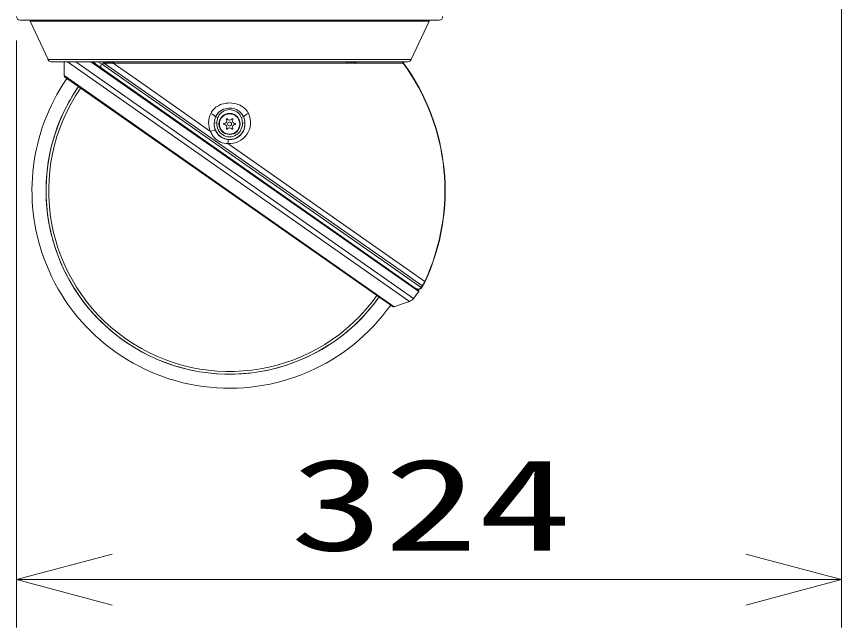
# Model space of a CAD drawing. Units: millimetres on the paper. Extents: x -62 to 64, y -59 to 59.
# Drawn here: x 6.18 to 27.73, y 11.52 to 27.48 of the extents above; entities that cross this region are included whole.
import ezdxf
from ezdxf.enums import TextEntityAlignment as Align

# ---------------------------------------------------------------- set-up
doc = ezdxf.new("R2010")
doc.units = ezdxf.units.MM
for name, color, linetype, lineweight in [('0-2_GAIKEI', 4, 'Continuous', 9), ('0-3_0', 7, 'Continuous', 9), ('0-4_SUNPO', 7, 'Continuous', 9)]:
    doc.layers.add(name, color=color, linetype=linetype, lineweight=lineweight)
doc.styles.add('ＭＳ ゴシック', font='')
doc.styles.get('ＭＳ ゴシック').set_extended_font_data('MS Gothic')

# ---------------------------------------------------------------- blocks, each defined once
blk = doc.blocks.new('_Open30')
at = {"layer": '0-3_0'}
blk.add_line((0, 0), (-1, 0), dxfattribs=at)
blk.add_lwpolyline([(-1, 0.2679), (0, 0), (-1, -0.2679)], dxfattribs=at)

msp = doc.modelspace()

# ---------------------------------------------------------------- linework, layer by layer
at = {"layer": '0-2_GAIKEI', "color": 7}
for p, q in [((17.217, 27.383), (6.268, 27.383)), ((6.999, 26.354), (6.532, 27.362)), ((16.486, 26.354), (16.953, 27.362)), ((7.173, 26.293), (7.081, 26.298)), ((16.311, 26.293), (16.403, 26.298)), ((7.173, 26.293), (16.311, 26.293)), ((7.418, 25.936), (7.418, 26.293)), ((16.682, 20.325), (8.158, 26.293)), ((11.723, 22.903), (7.434, 25.906)), ((16.013, 19.899), (11.723, 22.903)), ((16.783, 20.438), (16.753, 20.394)), ((16.046, 19.895), (16.166, 19.939)), ((16.166, 19.939), (16.167, 19.939)), ((16.167, 19.939), (16.183, 19.945)), ((16.309, 19.99), (16.183, 19.945)), ((16.314, 19.992), (16.309, 19.99)), ((16.311, 19.991), (16.309, 19.99)), ((16.314, 19.992), (16.44, 20.038))]:
    msp.add_line(p, q, dxfattribs=at)
at = {"layer": '0-2_GAIKEI'}
for p, q in [((16.953, 27.362), (6.532, 27.362)), ((16.486, 26.354), (6.999, 26.354)), ((16.403, 26.298), (7.081, 26.298)), ((16.44, 20.038), (7.506, 26.293)), ((16.548, 20.116), (7.726, 26.293)), ((16.687, 20.296), (8.122, 26.293)), ((8.158, 26.293), (8.245, 26.232)), ((8.246, 26.232), (8.409, 26.118)), ((8.299, 26.293), (8.398, 26.24)), ((8.398, 26.24), (16.744, 20.397)), ((8.5, 26.054), (8.409, 26.118)), ((8.479, 26.265), (8.476, 26.255)), ((8.476, 26.255), (16.283, 20.788)), ((8.529, 26.26), (8.559, 26.261)), ((8.561, 26.261), (8.559, 26.261)), ((8.564, 26.293), (8.594, 26.292)), ((8.564, 26.293), (8.567, 26.293)), ((8.596, 26.292), (8.594, 26.292)), ((8.7, 26.26), (16.275, 26.26)), ((8.7, 26.26), (9.411, 25.762)), ((14.887, 26.292), (14.922, 26.293)), ((14.922, 26.293), (14.92, 26.293)), ((14.92, 26.264), (14.956, 26.265)), ((14.922, 26.293), (14.93, 26.293)), ((16.282, 26.265), (16.274, 26.262)), ((16.275, 26.26), (16.274, 26.262)), ((16.284, 26.263), (16.275, 26.26)), ((16.277, 26.258), (16.275, 26.26)), ((16.286, 26.261), (16.277, 26.258)), ((16.282, 26.265), (16.284, 26.263)), ((16.286, 26.261), (16.284, 26.263)), ((16.046, 19.895), (7.418, 25.936)), ((9.411, 25.762), (11.244, 24.479)), ((11.378, 24.858), (11.437, 24.838)), ((12.046, 24.843), (12.048, 24.838)), ((12.107, 24.858), (12.048, 24.838)), ((12.104, 24.865), (12.107, 24.858)), ((12.231, 24.956), (12.236, 24.947)), ((11.341, 24.699), (11.408, 24.695)), ((12.143, 24.699), (12.077, 24.695)), ((11.379, 24.492), (11.376, 24.499)), ((11.698, 24.161), (16.35, 20.903)), ((16.776, 20.443), (16.283, 20.788)), ((16.843, 20.558), (16.35, 20.903)), ((16.85, 20.554), (16.842, 20.557)), ((16.851, 20.555), (16.843, 20.558)), ((16.851, 20.555), (16.85, 20.554)), ((16.851, 20.555), (16.851, 20.555)), ((16.744, 20.397), (16.776, 20.443)), ((16.753, 20.394), (16.744, 20.397)), ((16.783, 20.438), (16.776, 20.443))]:
    msp.add_line(p, q, dxfattribs=at)
for points in [[(8.245, 26.232), (8.235, 26.241), (8.227, 26.252), (8.221, 26.264), (8.216, 26.278), (8.214, 26.293)], [(8.409, 26.118), (8.399, 26.126), (8.391, 26.136), (8.383, 26.153), (8.379, 26.172), (8.379, 26.191), (8.383, 26.21), (8.391, 26.227), (8.398, 26.24)], [(14.956, 26.265), (14.985, 26.267), (15.012, 26.273), (15.037, 26.282), (15.061, 26.293)], [(12.231, 24.956), (12.215, 24.985), (12.196, 25.013), (12.175, 25.039), (12.158, 25.057), (12.141, 25.074), (12.103, 25.106), (12.062, 25.134), (12.039, 25.148), (12.015, 25.16), (11.989, 25.172), (11.963, 25.182), (11.911, 25.199), (11.858, 25.211), (11.804, 25.218), (11.75, 25.221), (11.695, 25.219), (11.641, 25.213), (11.587, 25.202), (11.534, 25.187), (11.508, 25.177), (11.482, 25.166), (11.449, 25.149), (11.417, 25.131), (11.386, 25.109), (11.353, 25.082), (11.322, 25.053), (11.294, 25.02), (11.27, 24.984), (11.249, 24.947)], [(12.104, 24.865), (12.089, 24.894), (12.071, 24.922), (12.051, 24.949), (12.028, 24.973), (12.012, 24.988), (11.994, 25.003), (11.957, 25.028), (11.92, 25.048), (11.88, 25.064), (11.839, 25.075), (11.797, 25.083), (11.755, 25.086), (11.712, 25.086), (11.67, 25.08), (11.625, 25.07), (11.581, 25.055), (11.54, 25.035), (11.52, 25.023), (11.501, 25.01), (11.483, 24.997), (11.466, 24.982), (11.444, 24.96), (11.424, 24.937), (11.407, 24.913), (11.391, 24.886), (11.378, 24.858)], [(12.046, 24.843), (12.032, 24.874), (12.015, 24.904), (11.992, 24.934), (11.964, 24.962), (11.933, 24.987), (11.899, 25.008), (11.861, 25.025), (11.822, 25.037), (11.781, 25.044), (11.739, 25.046), (11.697, 25.043), (11.656, 25.035), (11.617, 25.022), (11.58, 25.004), (11.546, 24.983), (11.516, 24.958), (11.489, 24.929), (11.466, 24.898), (11.45, 24.868), (11.437, 24.838)], [(11.698, 24.161), (11.649, 24.164), (11.6, 24.171), (11.552, 24.183), (11.506, 24.199), (11.462, 24.221), (11.421, 24.247), (11.386, 24.273), (11.354, 24.303), (11.325, 24.335), (11.299, 24.37), (11.284, 24.394), (11.27, 24.419), (11.258, 24.443), (11.248, 24.468), (11.244, 24.479)], [(11.709, 24.265), (11.709, 24.264), (11.709, 24.263), (11.708, 24.256), (11.703, 24.218), (11.698, 24.161)], [(16.842, 20.557), (16.842, 20.558), (16.843, 20.558)]]:
    msp.add_lwpolyline(points, dxfattribs=at)
at = {"layer": '0-2_GAIKEI', "color": 7}
for points in [[(7.497, 25.862), (7.478, 25.834), (7.476, 25.836)], [(16.753, 20.394), (16.738, 20.378), (16.719, 20.365), (16.709, 20.36), (16.698, 20.356), (16.686, 20.354), (16.674, 20.353), (16.659, 20.354), (16.644, 20.357), (16.631, 20.362), (16.619, 20.369)]]:
    msp.add_lwpolyline(points, dxfattribs=at)
at = {"layer": '0-2_GAIKEI'}
for radius in [0.276, 0.266, 0.0506]:
    msp.add_circle((11.742, 24.672), radius, dxfattribs=at)
at = {"layer": '0-2_GAIKEI', "color": 7}
for centre, radius, start, end in [((6.268, 27.475), 0.0918, 177, 270), ((6.653, 27.418), 0.133, 195.1555, 204.8293), ((16.832, 27.418), 0.133, 335.1707, 344.8445), ((17.217, 27.475), 0.0918, 270, 3), ((7.086, 26.395), 0.0966, 204.8293, 267.14), ((16.398, 26.395), 0.0966, 272.86, 335.1707), ((7.454, 25.936), 0.0361, 180, 235), ((11.742, 22.93), 5.162, 145.7393, 200), ((11.742, 22.93), 5.162, 200, 324.6304), ((16.153, 20.879), 0.77, 325.0092, 335.0065), ((7.709, 27.087), 11.257, 321.737, 322.8945), ((16.671, 20.308), 0.02, 325, 55), ((16.357, 20.267), 0.244, 290, 321.737), ((16.033, 19.929), 0.0361, 235, 290)]:
    msp.add_arc(centre, radius, start, end, dxfattribs=at)
at = {"layer": '0-2_GAIKEI'}
for centre, radius, start, end in [((8.588, 26.327), 0.036, 282.4354, 292.1567), ((8.605, 26.51), 0.218, 272.0672, 277.5762), ((14.879, 26.506), 0.214, 262.6339, 272.0987), ((14.893, 26.327), 0.0356, 249.8506, 260.1363), ((16.448, 26.387), 0.214, 205.7847, 215.588), ((16.448, 26.387), 0.205, 206.9663, 216.3016), ((7.38, 31.919), 5.769, 280.1645, 280.9511), ((8.523, 26.448), 0.189, 235.1163, 256.5079), ((8.605, 25.06), 1.202, 92.2027, 96.1792), ((8.544, 26.231), 0.0728, 121.4962, 152.7199), ((8.524, 26.484), 0.223, 258.4455, 271.3467), ((8.57, 26.472), 0.18, 264.0474, 268.3809), ((8.561, 26.513), 0.252, 270, 274.1864), ((8.561, 26.6), 0.339, 273.1053, 295.2838), ((8.619, 24.6), 1.662, 87.1956, 91.3391), ((8.604, 26.531), 0.239, 268.2072, 272.0897), ((14.91, 26.57), 0.307, 244.5996, 271.903), ((11.742, 22.93), 5.625, 335.0631, 36.2752), ((11.742, 22.93), 5.633, 335.0695, 36.2486), ((11.742, 22.93), 4.794, 145.398, 324.602), ((11.742, 22.93), 4.794, 145.398, 153.0108), ((11.742, 22.93), 4.724, 145.4039, 324.596), ((11.742, 22.93), 4.724, 145.4039, 324.5961), ((11.742, 22.93), 4.794, 153.0105, 324.6019), ((11.742, 24.708), 0.548, 154.1312, 204.6751), ((11.871, 24.661), 0.531, 158.192, 175.8203), ((11.959, 24.657), 0.552, 160.9462, 176.1164), ((11.602, 24.753), 0.0666, 270, 30), ((11.672, 24.794), 0.0147, 30, 210), ((11.742, 24.834), 0.0666, 210, 330), ((11.742, 24.708), 0.548, 265.3149, 25.8635), ((11.813, 24.794), 0.0147, 330, 150), ((11.883, 24.753), 0.0666, 150, 270), ((11.526, 24.657), 0.552, 3.8841, 19.0551), ((11.613, 24.661), 0.531, 4.1797, 21.8079), ((11.742, 24.672), 0.402, 176.0385, 3.9615), ((11.742, 24.665), 0.402, 175.1478, 204.4779), ((11.742, 24.672), 0.335, 176.0385, 3.9615), ((11.602, 24.672), 0.0147, 90, 270), ((11.602, 24.59), 0.0666, 330, 90), ((11.742, 24.509), 0.0666, 30, 150), ((11.742, 24.665), 0.402, 265.2973, 4.8447), ((11.883, 24.59), 0.0666, 90, 210), ((11.883, 24.672), 0.0147, 270, 90), ((11.743, 24.666), 0.403, 205.6429, 265.2286), ((11.672, 24.55), 0.0147, 150, 330), ((11.813, 24.55), 0.0147, 210, 30), ((16.154, 20.878), 0.759, 325, 334.9685), ((16.667, 20.451), 0.0944, 235.1353, 324.9079), ((16.671, 20.308), 0.02, 322.8945, 325)]:
    msp.add_arc(centre, radius, start, end, dxfattribs=at)
for centre, major_axis, ratio, start_param, end_param in [((8.572, 26.227), (-0.0025, -0.0666), 0.754591, 3.344259, 4.216368), ((8.603, 26.226), (-0.0024, -0.0666), 0.742516, 3.322057, 4.188707), ((8.621, 26.226), (0.0024, -0.0666), 0.713165, 3.264019, 4.12355), ((8.584, 26.386), (0, -0.214), 0.670491, 0.937675, 1.121148), ((14.882, 26.226), (0.0023, -0.0666), 0.712799, 2.155865, 2.99487), ((14.917, 26.227), (0.0024, -0.0666), 0.720499, 2.149907, 2.98926), ((11.26, 24.899), (0.12, -0.058), 0.292399, 0.382125, 1.808276), ((12.224, 24.899), (0.12, 0.058), 0.292399, 1.333316, 2.759464), ((11.256, 24.442), (0.121, 0.056), 0.287192, 0.036442, 1.536379)]:
    msp.add_ellipse(centre, major_axis=major_axis, ratio=ratio, start_param=start_param, end_param=end_param, dxfattribs=at)
at = {"layer": '0-4_SUNPO'}
for p, q in [((27.728, 29.894), (27.728, 11.518)), ((6.176, 26.855), (6.176, 11.518)), ((8.676, 12.768), (25.228, 12.768))]:
    msp.add_line(p, q, dxfattribs=at)

# ---------------------------------------------------------------- block references
at = {"layer": '0-4_SUNPO', "xscale": 2.5, "yscale": 2.5, "rotation": 180}
msp.add_blockref('_Open30', (6.176, 12.768), dxfattribs=at)
at = {"layer": '0-4_SUNPO', "xscale": 2.5, "yscale": 2.5}
msp.add_blockref('_Open30', (27.728, 12.768), dxfattribs=at)

# ---------------------------------------------------------------- texts
at = {"layer": '0-4_SUNPO', "style": 'ＭＳ ゴシック', "width": 1.5}
msp.add_text('324', height=2.405, dxfattribs=at).set_placement((13.321, 12.805), align=Align.BOTTOM_LEFT)

doc.saveas('drawing.dxf')
